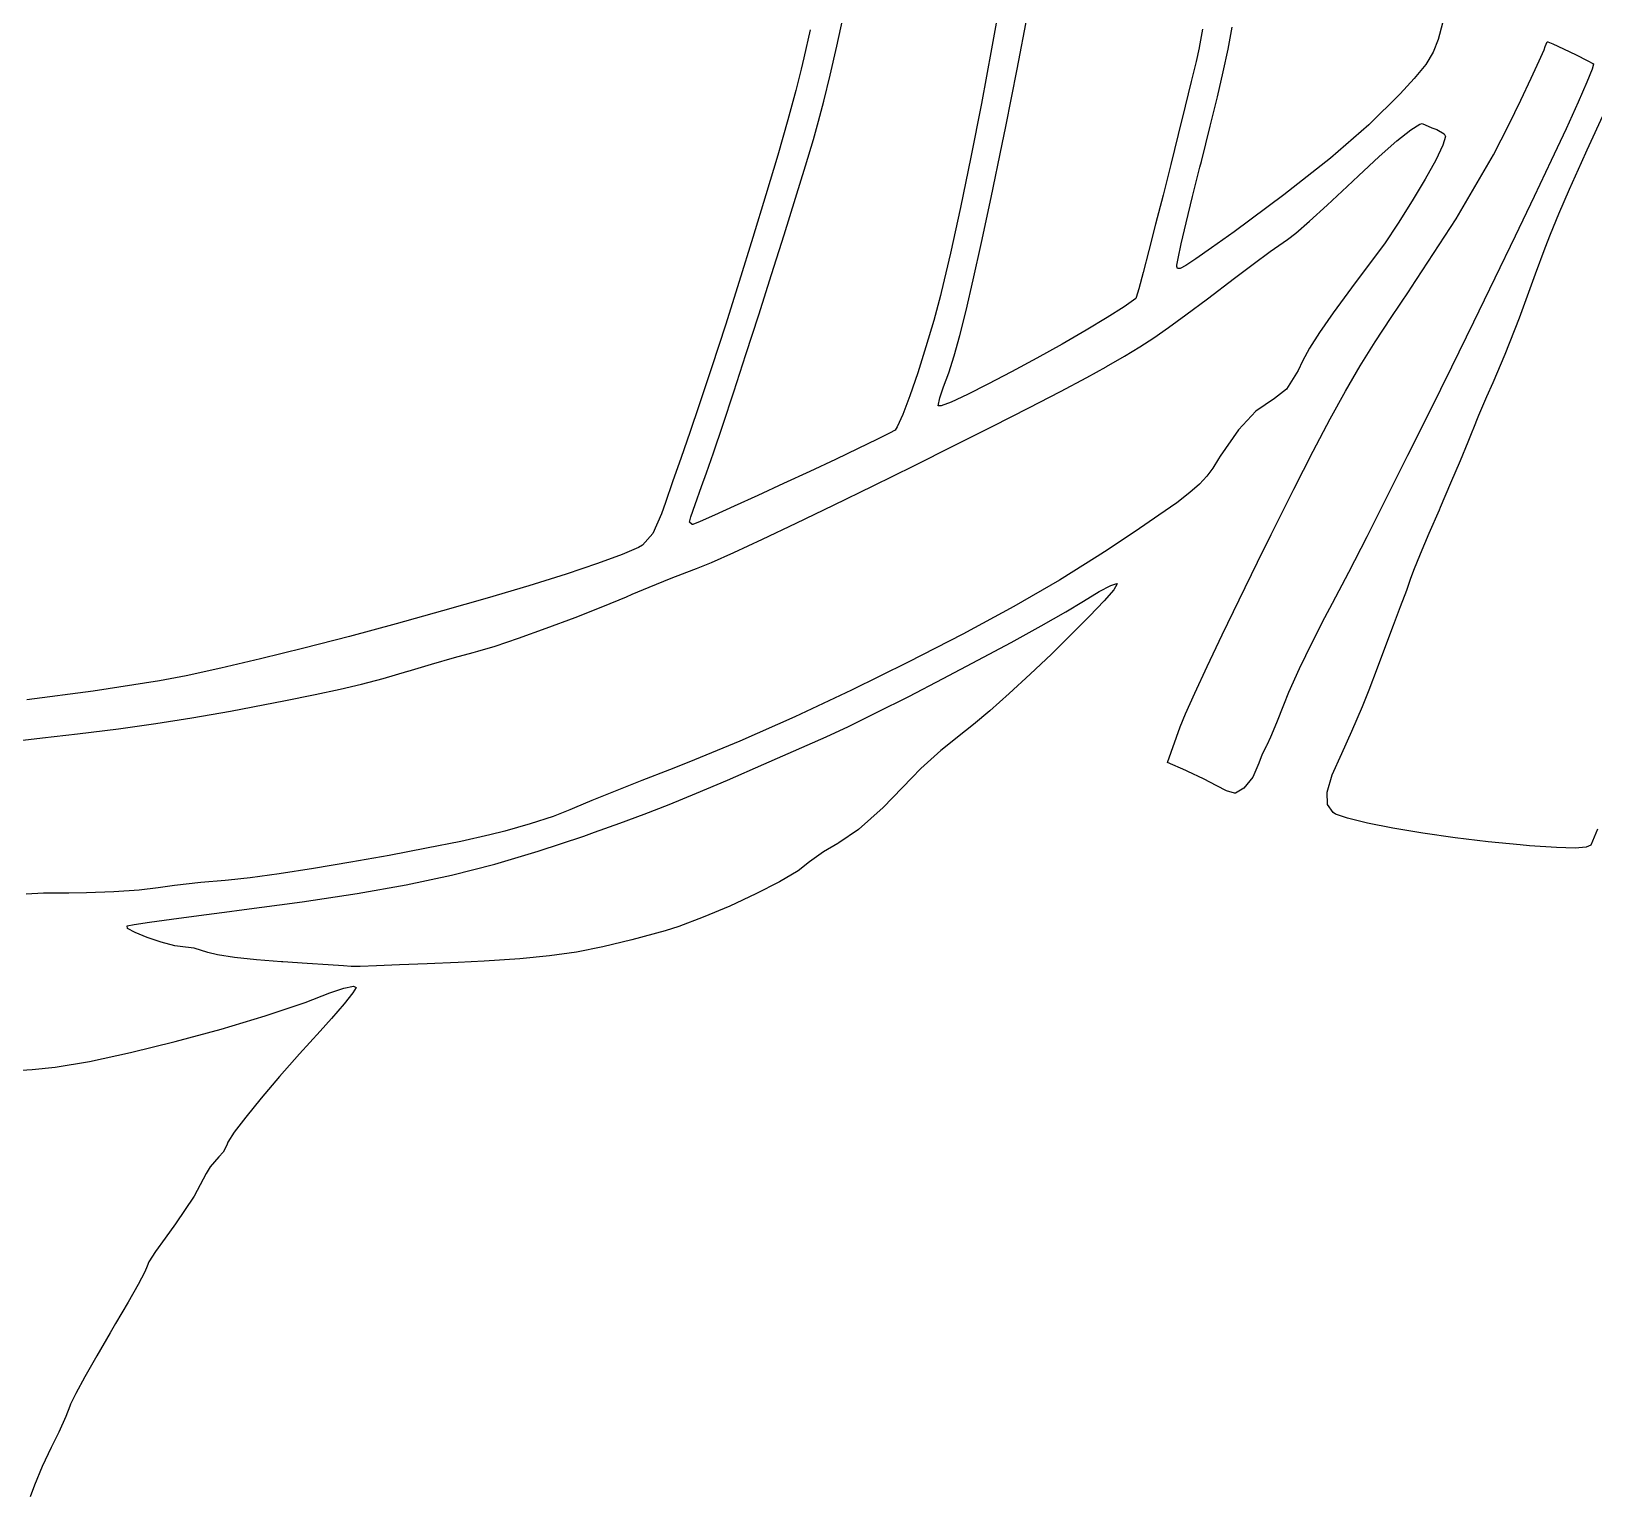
# Model space of a CAD drawing. Header units: inches. Extents: x -2.16 to 7.19, y -6.87 to -1.22.
# Drawn here: x -0.921 to -0.136, y -6.383 to -5.646 of the extents above; entities that cross this region are included whole.
import ezdxf

# ---------------------------------------------------------------- set-up
doc = ezdxf.new("R2010")
doc.units = ezdxf.units.IN
doc.header["$MEASUREMENT"] = 0
doc.layers.add('Front', color=13, linetype='CONTINUOUS', true_color=0xc83434)

msp = doc.modelspace()

# ---------------------------------------------------------------- linework, layer by layer
at = {"layer": 'Front', "linetype": 'CONTINUOUS'}
for p, q in [((-0.43351, -5.62777), (-0.43836, -5.65497)), ((-0.52947, -5.6454), (-0.53271, -5.6595)), ((-0.51613, -5.65361), (-0.51288, -5.63915)), ((-0.42545, -5.66517), (-0.42032, -5.63813)), ((-0.33245, -5.6451), (-0.33405, -5.65438)), ((-0.31952, -5.65517), (-0.3175, -5.64412)), ((-0.21179, -5.6421), (-0.21389, -5.65027)), ((-0.21389, -5.65027), (-0.21642, -5.65672)), ((-0.16025, -5.65393), (-0.15916, -5.65159)), ((-0.15916, -5.65159), (-0.1589, -5.65155)), ((-0.1589, -5.65155), (-0.15626, -5.65255)), ((-0.15626, -5.65255), (-0.15092, -5.655)), ((-0.53271, -5.6595), (-0.53404, -5.6653)), ((-0.51956, -5.66825), (-0.51613, -5.65361)), ((-0.43836, -5.65497), (-0.4435, -5.68249)), ((-0.33562, -5.66136), (-0.338, -5.67138)), ((-0.3341, -5.65461), (-0.33562, -5.66136)), ((-0.33405, -5.65438), (-0.3341, -5.65461)), ((-0.32193, -5.66657), (-0.31952, -5.65517)), ((-0.21642, -5.65672), (-0.22019, -5.66282)), ((-0.16713, -5.66978), (-0.16314, -5.6611)), ((-0.16314, -5.6611), (-0.16076, -5.65553)), ((-0.16076, -5.65553), (-0.16025, -5.65393)), ((-0.15092, -5.655), (-0.1446, -5.65805)), ((-0.1446, -5.65805), (-0.13903, -5.66087)), ((-0.13903, -5.66087), (-0.13596, -5.66261)), ((-0.53404, -5.6653), (-0.53673, -5.67602)), ((-0.52275, -5.68139), (-0.51956, -5.66825)), ((-0.43125, -5.69405), (-0.42545, -5.66517)), ((-0.32488, -5.67921), (-0.32193, -5.66657)), ((-0.22019, -5.66282), (-0.22603, -5.66993)), ((-0.13651, -5.66522), (-0.13917, -5.67178)), ((-0.13589, -5.66267), (-0.13651, -5.66522)), ((-0.13596, -5.66261), (-0.13589, -5.66267)), ((-0.53673, -5.67602), (-0.54076, -5.69066)), ((-0.338, -5.67138), (-0.34104, -5.68388)), ((-0.22603, -5.66993), (-0.23309, -5.67765)), ((-0.17236, -5.68078), (-0.16713, -5.66978)), ((-0.13917, -5.67178), (-0.14363, -5.68191)), ((-0.13901, -5.7058), (-0.12234, -5.66947)), ((-0.52531, -5.69133), (-0.52275, -5.68139)), ((-0.4435, -5.68249), (-0.44877, -5.7094)), ((-0.34104, -5.68388), (-0.34455, -5.69809)), ((-0.3285, -5.69394), (-0.32488, -5.67921)), ((-0.23309, -5.67765), (-0.24876, -5.69315)), ((-0.17846, -5.6933), (-0.17236, -5.68078)), ((-0.14363, -5.68191), (-0.14969, -5.69516)), ((-0.54076, -5.69066), (-0.54587, -5.70841)), ((-0.52794, -5.70054), (-0.52531, -5.69133)), ((-0.22764, -5.69568), (-0.22319, -5.69282)), ((-0.22319, -5.69282), (-0.22206, -5.69261)), ((-0.22206, -5.69261), (-0.21705, -5.69469)), ((-0.53191, -5.71376), (-0.52794, -5.70054)), ((-0.43308, -5.70293), (-0.43125, -5.69405)), ((-0.34455, -5.69809), (-0.34834, -5.71323)), ((-0.33294, -5.71165), (-0.3285, -5.69394)), ((-0.24876, -5.69315), (-0.2681, -5.71)), ((-0.23468, -5.70131), (-0.22764, -5.69568)), ((-0.21705, -5.69469), (-0.21462, -5.69559)), ((-0.21462, -5.69559), (-0.21094, -5.6978)), ((-0.21025, -5.69911), (-0.21157, -5.70345)), ((-0.21094, -5.6978), (-0.21025, -5.69911)), ((-0.18619, -5.7083), (-0.17846, -5.6933)), ((-0.14969, -5.69516), (-0.15713, -5.71107)), ((-0.54587, -5.70841), (-0.55182, -5.72842)), ((-0.43867, -5.72975), (-0.43308, -5.70293)), ((-0.24367, -5.7092), (-0.23468, -5.70131)), ((-0.21157, -5.70345), (-0.21518, -5.71094)), ((-0.20489, -5.74053), (-0.18619, -5.7083)), ((-0.1419, -5.71212), (-0.13901, -5.7058)), ((-0.53691, -5.73004), (-0.53191, -5.71376)), ((-0.44877, -5.7094), (-0.454, -5.7348)), ((-0.34834, -5.71323), (-0.3522, -5.72852)), ((-0.33733, -5.72927), (-0.33365, -5.71445)), ((-0.33365, -5.71445), (-0.33294, -5.71165)), ((-0.2681, -5.71), (-0.29143, -5.72846)), ((-0.25401, -5.71884), (-0.24367, -5.7092)), ((-0.21518, -5.71094), (-0.22049, -5.7206)), ((-0.15713, -5.71107), (-0.16572, -5.72921)), ((-0.14791, -5.72557), (-0.1419, -5.71212)), ((-0.26977, -5.73364), (-0.2597, -5.72426)), ((-0.2597, -5.72426), (-0.25401, -5.71884)), ((-0.22049, -5.7206), (-0.22694, -5.73148)), ((-0.55182, -5.72842), (-0.55835, -5.7499)), ((-0.54268, -5.74852), (-0.53691, -5.73004)), ((-0.44348, -5.75229), (-0.43867, -5.72975)), ((-0.3522, -5.72852), (-0.35594, -5.74318)), ((-0.34051, -5.74239), (-0.33733, -5.72927)), ((-0.29143, -5.72846), (-0.3165, -5.74693)), ((-0.22694, -5.73148), (-0.23397, -5.74261)), ((-0.16572, -5.72921), (-0.17524, -5.74911)), ((-0.1533, -5.73796), (-0.14791, -5.72557)), ((-0.454, -5.7348), (-0.45902, -5.75777)), ((-0.27866, -5.74167), (-0.26977, -5.73364)), ((-0.15758, -5.74815), (-0.1533, -5.73796)), ((-0.35594, -5.74318), (-0.35935, -5.75643)), ((-0.34302, -5.75302), (-0.34051, -5.74239)), ((-0.3165, -5.74693), (-0.3278, -5.75503)), ((-0.28969, -5.75082), (-0.28556, -5.74763)), ((-0.28556, -5.74763), (-0.27866, -5.74167)), ((-0.23397, -5.74261), (-0.241, -5.75301)), ((-0.22766, -5.7753), (-0.20489, -5.74053)), ((-0.55835, -5.7499), (-0.56521, -5.77201)), ((-0.54894, -5.76835), (-0.54268, -5.74852)), ((-0.44762, -5.77103), (-0.44348, -5.75229)), ((-0.34466, -5.76038), (-0.34302, -5.75302)), ((-0.3278, -5.75503), (-0.33567, -5.76056)), ((-0.29841, -5.75693), (-0.29189, -5.75229)), ((-0.29189, -5.75229), (-0.28969, -5.75082)), ((-0.241, -5.75301), (-0.24555, -5.75925)), ((-0.17524, -5.74911), (-0.18549, -5.77034)), ((-0.16496, -5.76817), (-0.16023, -5.75496)), ((-0.16023, -5.75496), (-0.15758, -5.74815)), ((-0.45902, -5.75777), (-0.46368, -5.7774)), ((-0.35935, -5.75643), (-0.36226, -5.76749)), ((-0.34525, -5.76368), (-0.34466, -5.76038)), ((-0.33567, -5.76056), (-0.34073, -5.76391)), ((-0.31623, -5.77021), (-0.30695, -5.76321)), ((-0.30695, -5.76321), (-0.29841, -5.75693)), ((-0.24555, -5.75925), (-0.2575, -5.77513)), ((-0.55542, -5.78868), (-0.54894, -5.76835)), ((-0.45122, -5.78647), (-0.44762, -5.77103)), ((-0.36226, -5.76749), (-0.36444, -5.77559)), ((-0.34523, -5.76442), (-0.34525, -5.76368)), ((-0.34488, -5.76548), (-0.34523, -5.76442)), ((-0.34359, -5.76543), (-0.34488, -5.76548)), ((-0.34073, -5.76391), (-0.34359, -5.76543)), ((-0.32983, -5.78058), (-0.31623, -5.77021)), ((-0.18549, -5.77034), (-0.19624, -5.79244)), ((-0.17312, -5.79021), (-0.16496, -5.76817)), ((-0.56521, -5.77201), (-0.57214, -5.79393)), ((-0.46409, -5.77905), (-0.46747, -5.79161)), ((-0.46368, -5.7774), (-0.46409, -5.77905)), ((-0.36444, -5.77559), (-0.36572, -5.77995)), ((-0.2575, -5.77513), (-0.26674, -5.78772)), ((-0.23763, -5.78997), (-0.2286, -5.77666)), ((-0.2286, -5.77666), (-0.22766, -5.7753)), ((-0.45439, -5.79908), (-0.45122, -5.78647)), ((-0.37168, -5.78459), (-0.38025, -5.79005)), ((-0.36594, -5.78047), (-0.37168, -5.78459)), ((-0.36572, -5.77995), (-0.36594, -5.78047)), ((-0.34071, -5.78876), (-0.32983, -5.78058)), ((-0.57214, -5.79393), (-0.57891, -5.81485)), ((-0.56185, -5.80867), (-0.55542, -5.78868)), ((-0.46747, -5.79161), (-0.47139, -5.80484)), ((-0.38025, -5.79005), (-0.39092, -5.79644)), ((-0.34942, -5.79512), (-0.34071, -5.78876)), ((-0.26674, -5.78772), (-0.27366, -5.79765)), ((-0.24566, -5.80227), (-0.23763, -5.78997)), ((-0.19624, -5.79244), (-0.20728, -5.81495)), ((-0.18032, -5.80854), (-0.17312, -5.79021)), ((-0.45725, -5.80935), (-0.45439, -5.79908)), ((-0.39092, -5.79644), (-0.40297, -5.80338)), ((-0.36395, -5.80484), (-0.35686, -5.80027)), ((-0.35686, -5.80027), (-0.34942, -5.79512)), ((-0.27366, -5.79765), (-0.27868, -5.80552)), ((-0.25313, -5.81434), (-0.24566, -5.80227)), ((-0.56796, -5.82745), (-0.56185, -5.80867)), ((-0.47139, -5.80484), (-0.4755, -5.81777)), ((-0.4599, -5.81777), (-0.45725, -5.80935)), ((-0.41568, -5.81048), (-0.42833, -5.81733)), ((-0.40297, -5.80338), (-0.41568, -5.81048)), ((-0.38062, -5.81472), (-0.37156, -5.80945)), ((-0.37156, -5.80945), (-0.36395, -5.80484)), ((-0.27868, -5.80552), (-0.28221, -5.81194)), ((-0.18634, -5.82262), (-0.18032, -5.80854)), ((-0.57891, -5.81485), (-0.58525, -5.83394)), ((-0.4755, -5.81777), (-0.47949, -5.82941)), ((-0.46248, -5.82483), (-0.4599, -5.81777)), ((-0.42833, -5.81733), (-0.44018, -5.82356)), ((-0.39055, -5.82022), (-0.3808, -5.81482)), ((-0.3808, -5.81482), (-0.38062, -5.81472)), ((-0.28436, -5.81672), (-0.29019, -5.82612)), ((-0.28221, -5.81194), (-0.28436, -5.81672)), ((-0.2605, -5.82699), (-0.25313, -5.81434)), ((-0.20728, -5.81495), (-0.21838, -5.83744)), ((-0.46439, -5.83042), (-0.46248, -5.82483)), ((-0.44018, -5.82356), (-0.45052, -5.82875)), ((-0.40371, -5.82721), (-0.39055, -5.82022)), ((-0.29019, -5.82612), (-0.29618, -5.83075)), ((-0.18953, -5.82981), (-0.18634, -5.82262)), ((-0.58525, -5.83394), (-0.59001, -5.8478)), ((-0.57348, -5.84417), (-0.56796, -5.82745)), ((-0.47949, -5.82941), (-0.48302, -5.83878)), ((-0.46525, -5.83443), (-0.46439, -5.83042)), ((-0.45862, -5.83252), (-0.46375, -5.83449)), ((-0.45052, -5.82875), (-0.45862, -5.83252)), ((-0.41964, -5.83546), (-0.40371, -5.82721)), ((-0.29618, -5.83075), (-0.30551, -5.83705)), ((-0.26821, -5.84099), (-0.2605, -5.82699)), ((-0.19353, -5.83918), (-0.18953, -5.82981)), ((-0.48302, -5.83878), (-0.48576, -5.8449)), ((-0.46375, -5.83449), (-0.46525, -5.83443)), ((-0.43768, -5.84464), (-0.41964, -5.83546)), ((-0.30551, -5.83705), (-0.31434, -5.84641)), ((-0.27671, -5.85714), (-0.26821, -5.84099)), ((-0.21838, -5.83744), (-0.22932, -5.85946)), ((-0.1964, -5.84637), (-0.19353, -5.83918)), ((-0.59001, -5.8478), (-0.59439, -5.86033)), ((-0.57814, -5.858), (-0.57348, -5.84417)), ((-0.48962, -5.84816), (-0.49607, -5.85138)), ((-0.48689, -5.84661), (-0.48962, -5.84816)), ((-0.48576, -5.8449), (-0.48689, -5.84661)), ((-0.45716, -5.85443), (-0.43768, -5.84464)), ((-0.31434, -5.84641), (-0.32348, -5.8597)), ((-0.19887, -5.85258), (-0.19649, -5.84662)), ((-0.19649, -5.84662), (-0.1964, -5.84637)), ((-0.50543, -5.8559), (-0.51689, -5.86135)), ((-0.49607, -5.85138), (-0.50543, -5.8559)), ((-0.47745, -5.86452), (-0.45716, -5.85443)), ((-0.28646, -5.87623), (-0.27671, -5.85714)), ((-0.20272, -5.86183), (-0.19887, -5.85258)), ((-0.59439, -5.86033), (-0.59868, -5.87263)), ((-0.58165, -5.86806), (-0.57814, -5.858)), ((-0.51689, -5.86135), (-0.52965, -5.86735)), ((-0.49787, -5.87458), (-0.47745, -5.86452)), ((-0.32429, -5.86102), (-0.32722, -5.86568)), ((-0.32348, -5.8597), (-0.32429, -5.86102)), ((-0.22932, -5.85946), (-0.2399, -5.88054)), ((-0.20752, -5.87314), (-0.20272, -5.86183)), ((-0.59868, -5.87263), (-0.60232, -5.88306)), ((-0.58415, -5.87501), (-0.58165, -5.86806)), ((-0.52965, -5.86735), (-0.54292, -5.87353)), ((-0.33022, -5.86975), (-0.33386, -5.8737)), ((-0.32722, -5.86568), (-0.33022, -5.86975)), ((-0.21277, -5.8853), (-0.20752, -5.87314)), ((-0.5873, -5.88392), (-0.58415, -5.87501)), ((-0.55587, -5.87951), (-0.56771, -5.88492)), ((-0.54292, -5.87353), (-0.55587, -5.87951)), ((-0.51778, -5.88429), (-0.49787, -5.87458)), ((-0.33871, -5.87799), (-0.34535, -5.88308)), ((-0.33386, -5.8737), (-0.33871, -5.87799)), ((-0.29789, -5.89905), (-0.28646, -5.87623)), ((-0.2399, -5.88054), (-0.24988, -5.90025)), ((-0.60427, -5.88866), (-0.60867, -5.89852)), ((-0.60232, -5.88306), (-0.60427, -5.88866)), ((-0.58945, -5.89024), (-0.5873, -5.88392)), ((-0.56771, -5.88492), (-0.57764, -5.88939)), ((-0.53652, -5.89331), (-0.51778, -5.88429)), ((-0.34535, -5.88308), (-0.35435, -5.88943)), ((-0.21839, -5.89836), (-0.21334, -5.8866)), ((-0.21334, -5.8866), (-0.21277, -5.8853)), ((-0.59025, -5.89292), (-0.58945, -5.89024)), ((-0.58879, -5.89405), (-0.59025, -5.89292)), ((-0.58853, -5.89399), (-0.58879, -5.89405)), ((-0.58485, -5.89254), (-0.58853, -5.89399)), ((-0.57764, -5.88939), (-0.58485, -5.89254)), ((-0.55344, -5.90134), (-0.53652, -5.89331)), ((-0.35435, -5.88943), (-0.36627, -5.8975)), ((-0.61386, -5.90439), (-0.61583, -5.9056)), ((-0.60867, -5.89852), (-0.61386, -5.90439)), ((-0.56787, -5.90805), (-0.55344, -5.90134)), ((-0.36627, -5.8975), (-0.3817, -5.90776)), ((-0.30482, -5.91304), (-0.29789, -5.89905)), ((-0.24988, -5.90025), (-0.25906, -5.91814)), ((-0.2228, -5.90884), (-0.21839, -5.89836)), ((-0.624, -5.90916), (-0.63636, -5.91367)), ((-0.61583, -5.9056), (-0.624, -5.90916)), ((-0.57917, -5.91311), (-0.56787, -5.90805)), ((-0.38525, -5.9101), (-0.40431, -5.92203)), ((-0.3817, -5.90776), (-0.38525, -5.9101)), ((-0.22611, -5.91693), (-0.2228, -5.90884)), ((-0.65224, -5.91895), (-0.67099, -5.9248)), ((-0.63636, -5.91367), (-0.65224, -5.91895)), ((-0.59935, -5.92106), (-0.58803, -5.91671)), ((-0.58803, -5.91671), (-0.58668, -5.91621)), ((-0.58668, -5.91621), (-0.57917, -5.91311)), ((-0.31403, -5.93186), (-0.30482, -5.91304)), ((-0.25906, -5.91814), (-0.26721, -5.93375)), ((-0.22786, -5.92155), (-0.22611, -5.91693)), ((-0.67099, -5.9248), (-0.69191, -5.93105)), ((-0.619, -5.9291), (-0.61042, -5.92549)), ((-0.61042, -5.92549), (-0.59935, -5.92106)), ((-0.40431, -5.92203), (-0.42713, -5.93518)), ((-0.39212, -5.93253), (-0.38435, -5.92777)), ((-0.38435, -5.92777), (-0.37846, -5.92466)), ((-0.377, -5.9268), (-0.38184, -5.93239)), ((-0.37846, -5.92466), (-0.37545, -5.9237)), ((-0.37525, -5.92392), (-0.377, -5.9268)), ((-0.37545, -5.9237), (-0.37525, -5.92392)), ((-0.23281, -5.9353), (-0.22976, -5.92698)), ((-0.22976, -5.92698), (-0.22786, -5.92155)), ((-0.69191, -5.93105), (-0.71435, -5.9375)), ((-0.64766, -5.94071), (-0.63375, -5.93527)), ((-0.63375, -5.93527), (-0.62179, -5.93032)), ((-0.62179, -5.93032), (-0.619, -5.9291)), ((-0.42713, -5.93518), (-0.45278, -5.94908)), ((-0.40112, -5.93798), (-0.39226, -5.93262)), ((-0.39226, -5.93262), (-0.39212, -5.93253)), ((-0.38184, -5.93239), (-0.3891, -5.94006)), ((-0.32255, -5.94955), (-0.31403, -5.93186)), ((-0.26721, -5.93375), (-0.27108, -5.94103)), ((-0.23633, -5.94467), (-0.23281, -5.9353)), ((-0.73763, -5.94397), (-0.76108, -5.95027)), ((-0.71435, -5.9375), (-0.73763, -5.94397)), ((-0.66219, -5.94616), (-0.64766, -5.94071)), ((-0.41352, -5.94504), (-0.40112, -5.93798)), ((-0.3891, -5.94006), (-0.39815, -5.94918)), ((-0.27108, -5.94103), (-0.27751, -5.95351)), ((-0.76108, -5.95027), (-0.78402, -5.95622)), ((-0.68793, -5.95516), (-0.67606, -5.95114)), ((-0.67606, -5.95114), (-0.66219, -5.94616)), ((-0.45278, -5.94908), (-0.48031, -5.96327)), ((-0.42854, -5.9533), (-0.41352, -5.94504)), ((-0.39815, -5.94918), (-0.40833, -5.95913)), ((-0.33008, -5.96545), (-0.32255, -5.94955)), ((-0.23969, -5.95352), (-0.23633, -5.94467)), ((-0.78402, -5.95622), (-0.8058, -5.96162)), ((-0.70823, -5.96096), (-0.69882, -5.95836)), ((-0.69882, -5.95836), (-0.6965, -5.95774)), ((-0.6965, -5.95774), (-0.68793, -5.95516)), ((-0.44524, -5.96228), (-0.42854, -5.9533)), ((-0.40833, -5.95913), (-0.41901, -5.96927)), ((-0.27751, -5.95351), (-0.28382, -5.9666)), ((-0.24447, -5.9661), (-0.23969, -5.95352)), ((-0.82573, -5.9663), (-0.84314, -5.97006)), ((-0.8058, -5.96162), (-0.82573, -5.9663)), ((-0.73172, -5.96774), (-0.7315, -5.96767)), ((-0.7315, -5.96767), (-0.71978, -5.96425)), ((-0.71978, -5.96425), (-0.70823, -5.96096)), ((-0.48031, -5.96327), (-0.50879, -5.97729)), ((-0.4627, -5.97148), (-0.44524, -5.96228)), ((-0.3363, -5.97888), (-0.33008, -5.96545)), ((-0.28382, -5.9666), (-0.28912, -5.97845)), ((-0.24867, -5.97717), (-0.24447, -5.9661)), ((-0.8565, -5.97257), (-0.88984, -5.97775)), ((-0.84314, -5.97006), (-0.8565, -5.97257)), ((-0.7658, -5.97685), (-0.75499, -5.97425)), ((-0.75499, -5.97425), (-0.74418, -5.97135)), ((-0.74418, -5.97135), (-0.73172, -5.96774)), ((-0.47998, -5.98042), (-0.4627, -5.97148)), ((-0.41901, -5.96927), (-0.42952, -5.97898)), ((-0.88984, -5.97775), (-0.92315, -5.98212)), ((-0.79846, -5.98355), (-0.794, -5.98267)), ((-0.794, -5.98267), (-0.77826, -5.97952)), ((-0.77826, -5.97952), (-0.7658, -5.97685)), ((-0.50879, -5.97729), (-0.53728, -5.99065)), ((-0.49616, -5.9886), (-0.47998, -5.98042)), ((-0.42952, -5.97898), (-0.43922, -5.98763)), ((-0.3409, -5.98919), (-0.3363, -5.97888)), ((-0.28912, -5.97845), (-0.29168, -5.98478)), ((-0.252, -5.98554), (-0.24867, -5.97717)), ((-0.85845, -5.99408), (-0.84025, -5.99122)), ((-0.84025, -5.99122), (-0.82081, -5.98779)), ((-0.82081, -5.98779), (-0.79846, -5.98355)), ((-0.53728, -5.99065), (-0.56483, -6.00289)), ((-0.51031, -5.99553), (-0.49616, -5.9886)), ((-0.43922, -5.98763), (-0.44747, -5.9946)), ((-0.34355, -5.9957), (-0.3409, -5.98919)), ((-0.29168, -5.98478), (-0.29516, -5.99373)), ((-0.25727, -5.99784), (-0.252, -5.98554)), ((-0.89775, -5.99919), (-0.87706, -5.99665)), ((-0.87706, -5.99665), (-0.85845, -5.99408)), ((-0.5215, -6.00073), (-0.51031, -5.99553)), ((-0.45156, -5.9978), (-0.46394, -6.00754)), ((-0.44747, -5.9946), (-0.45156, -5.9978)), ((-0.34998, -6.01361), (-0.34355, -5.9957)), ((-0.29516, -5.99373), (-0.29816, -6.00093)), ((-0.26241, -6.00905), (-0.25727, -5.99784)), ((-0.93857, -6.00395), (-0.91536, -6.00125)), ((-0.91536, -6.00125), (-0.89775, -5.99919)), ((-0.56483, -6.00289), (-0.59051, -6.01355)), ((-0.5528, -6.01454), (-0.53106, -6.00497)), ((-0.53106, -6.00497), (-0.5215, -6.00073)), ((-0.3003, -6.0053), (-0.30238, -6.00949)), ((-0.30011, -6.00501), (-0.3003, -6.0053)), ((-0.29816, -6.00093), (-0.30011, -6.00501)), ((-0.59051, -6.01355), (-0.60025, -6.01734)), ((-0.57108, -6.02246), (-0.5528, -6.01454)), ((-0.46394, -6.00754), (-0.47392, -6.01673)), ((-0.34074, -6.0177), (-0.34998, -6.01361)), ((-0.30399, -6.01405), (-0.30715, -6.02101)), ((-0.30238, -6.00949), (-0.30399, -6.01405)), ((-0.26717, -6.01984), (-0.26241, -6.00905)), ((-0.60025, -6.01734), (-0.61411, -6.02269)), ((-0.58668, -6.02907), (-0.57108, -6.02246)), ((-0.47838, -6.02139), (-0.4929, -6.03633)), ((-0.47392, -6.01673), (-0.47838, -6.02139)), ((-0.33969, -6.01818), (-0.34074, -6.0177)), ((-0.33181, -6.02193), (-0.33969, -6.01818)), ((-0.32525, -6.02539), (-0.33181, -6.02193)), ((-0.30715, -6.02101), (-0.31155, -6.02652)), ((-0.26975, -6.0286), (-0.26717, -6.01984)), ((-0.62753, -6.02799), (-0.63924, -6.03275)), ((-0.61411, -6.02269), (-0.62753, -6.02799)), ((-0.60039, -6.03468), (-0.58668, -6.02907)), ((-0.32029, -6.02782), (-0.32525, -6.02539)), ((-0.31626, -6.02901), (-0.32029, -6.02782)), ((-0.31587, -6.02899), (-0.31626, -6.02901)), ((-0.31155, -6.02652), (-0.31587, -6.02899)), ((-0.26957, -6.03469), (-0.26975, -6.0286)), ((-0.65025, -6.03746), (-0.6587, -6.04077)), ((-0.64799, -6.03645), (-0.65025, -6.03746)), ((-0.63924, -6.03275), (-0.64799, -6.03645)), ((-0.61299, -6.03961), (-0.60039, -6.03468)), ((-0.4929, -6.03633), (-0.50523, -6.04725)), ((-0.26675, -6.03884), (-0.26957, -6.03469)), ((-0.67023, -6.04453), (-0.68303, -6.04816)), ((-0.6587, -6.04077), (-0.67023, -6.04453)), ((-0.63798, -6.04873), (-0.62526, -6.04419)), ((-0.62526, -6.04419), (-0.61299, -6.03961)), ((-0.26559, -6.03954), (-0.26675, -6.03884)), ((-0.25945, -6.04166), (-0.26559, -6.03954)), ((-0.24952, -6.04406), (-0.25945, -6.04166)), ((-0.23665, -6.04658), (-0.24952, -6.04406)), ((-0.70514, -6.05327), (-0.72237, -6.05675)), ((-0.69051, -6.05003), (-0.70514, -6.05327)), ((-0.68303, -6.04816), (-0.69051, -6.05003)), ((-0.66625, -6.05818), (-0.64333, -6.0506)), ((-0.64333, -6.0506), (-0.63798, -6.04873)), ((-0.51519, -6.05402), (-0.51572, -6.05429)), ((-0.50523, -6.04725), (-0.51519, -6.05402)), ((-0.22168, -6.0491), (-0.23665, -6.04658)), ((-0.20547, -6.05144), (-0.22168, -6.0491)), ((-0.18887, -6.05348), (-0.20547, -6.05144)), ((-0.17275, -6.05506), (-0.18887, -6.05348)), ((-0.13634, -6.05319), (-0.13722, -6.05511)), ((-0.13393, -6.04708), (-0.13634, -6.05319)), ((-0.74115, -6.0603), (-0.76044, -6.06374)), ((-0.72237, -6.05675), (-0.74115, -6.0603)), ((-0.68808, -6.06465), (-0.66625, -6.05818)), ((-0.52292, -6.05846), (-0.52877, -6.06267)), ((-0.51572, -6.05429), (-0.52292, -6.05846)), ((-0.16808, -6.05544), (-0.17275, -6.05506)), ((-0.15447, -6.05636), (-0.16808, -6.05544)), ((-0.14514, -6.05661), (-0.15447, -6.05636)), ((-0.13957, -6.0562), (-0.14514, -6.05661)), ((-0.13722, -6.05511), (-0.13957, -6.0562)), ((-0.79641, -6.06955), (-0.811, -6.07157)), ((-0.77921, -6.06688), (-0.79641, -6.06955)), ((-0.76044, -6.06374), (-0.77921, -6.06688)), ((-0.70985, -6.07021), (-0.68808, -6.06465)), ((-0.53564, -6.06801), (-0.54502, -6.07353)), ((-0.52983, -6.06363), (-0.53564, -6.06801)), ((-0.52877, -6.06267), (-0.52983, -6.06363)), ((-0.8572, -6.07666), (-0.86679, -6.07776)), ((-0.84904, -6.0755), (-0.8572, -6.07666)), ((-0.83575, -6.07395), (-0.84904, -6.0755)), ((-0.82353, -6.07289), (-0.83575, -6.07395)), ((-0.82194, -6.07277), (-0.82353, -6.07289)), ((-0.811, -6.07157), (-0.82194, -6.07277)), ((-0.75723, -6.07952), (-0.73256, -6.07509)), ((-0.73256, -6.07509), (-0.70985, -6.07021)), ((-0.54502, -6.07353), (-0.55684, -6.07962)), ((-0.91487, -6.07934), (-0.9235, -6.07977)), ((-0.90204, -6.07924), (-0.91487, -6.07934)), ((-0.89326, -6.07914), (-0.90204, -6.07924)), ((-0.87945, -6.07863), (-0.89326, -6.07914)), ((-0.86679, -6.07776), (-0.87945, -6.07863)), ((-0.8165, -6.08789), (-0.78487, -6.08371)), ((-0.78487, -6.08371), (-0.75723, -6.07952)), ((-0.55684, -6.07962), (-0.56997, -6.08577)), ((-0.86154, -6.09385), (-0.85048, -6.09231)), ((-0.85048, -6.09231), (-0.83683, -6.09049)), ((-0.83683, -6.09049), (-0.82138, -6.0885)), ((-0.82138, -6.0885), (-0.8165, -6.08789)), ((-0.58325, -6.09141), (-0.59557, -6.09602)), ((-0.56997, -6.08577), (-0.58325, -6.09141)), ((-0.87284, -6.0957), (-0.87275, -6.09567)), ((-0.87257, -6.09701), (-0.87284, -6.0957)), ((-0.87275, -6.09567), (-0.86923, -6.09501)), ((-0.86877, -6.09913), (-0.87257, -6.09701)), ((-0.86923, -6.09501), (-0.86154, -6.09385)), ((-0.86271, -6.1016), (-0.86877, -6.09913)), ((-0.60239, -6.09816), (-0.61925, -6.10278)), ((-0.59557, -6.09602), (-0.60239, -6.09816)), ((-0.85565, -6.10395), (-0.86271, -6.1016)), ((-0.84882, -6.10573), (-0.85565, -6.10395)), ((-0.84349, -6.10647), (-0.84882, -6.10573)), ((-0.8391, -6.10702), (-0.84349, -6.10647)), ((-0.83224, -6.10912), (-0.8391, -6.10702)), ((-0.64697, -6.10892), (-0.66048, -6.11085)), ((-0.63367, -6.1063), (-0.64697, -6.10892)), ((-0.61925, -6.10278), (-0.63367, -6.1063)), ((-0.83218, -6.10915), (-0.83224, -6.10912)), ((-0.82741, -6.1103), (-0.83218, -6.10915)), ((-0.81887, -6.11156), (-0.82741, -6.1103)), ((-0.80776, -6.11276), (-0.81887, -6.11156)), ((-0.79525, -6.11376), (-0.80776, -6.11276)), ((-0.79452, -6.11381), (-0.79525, -6.11376)), ((-0.78232, -6.11462), (-0.79452, -6.11381)), ((-0.77181, -6.11533), (-0.78232, -6.11462)), ((-0.76408, -6.11586), (-0.77181, -6.11533)), ((-0.76025, -6.11613), (-0.76408, -6.11586)), ((-0.76, -6.11614), (-0.76025, -6.11613)), ((-0.75574, -6.11609), (-0.76, -6.11614)), ((-0.74743, -6.11583), (-0.75574, -6.11609)), ((-0.73591, -6.11538), (-0.74743, -6.11583)), ((-0.72199, -6.1148), (-0.73591, -6.11538)), ((-0.7065, -6.11409), (-0.72199, -6.1148)), ((-0.69343, -6.11344), (-0.7065, -6.11409)), ((-0.67553, -6.11229), (-0.69343, -6.11344)), ((-0.66048, -6.11085), (-0.67553, -6.11229)), ((-0.78339, -6.13419), (-0.77087, -6.12944)), ((-0.77087, -6.12944), (-0.76382, -6.12698)), ((-0.76382, -6.12698), (-0.75906, -6.12608)), ((-0.75936, -6.1294), (-0.76371, -6.13491)), ((-0.75775, -6.12664), (-0.75936, -6.1294)), ((-0.75906, -6.12608), (-0.75775, -6.12664)), ((-0.80337, -6.14091), (-0.78339, -6.13419)), ((-0.76371, -6.13491), (-0.7701, -6.14229)), ((-0.84858, -6.1539), (-0.82555, -6.1476)), ((-0.82555, -6.1476), (-0.80337, -6.14091)), ((-0.7701, -6.14229), (-0.77587, -6.14861)), ((-0.87107, -6.15944), (-0.84858, -6.1539)), ((-0.77587, -6.14861), (-0.78623, -6.15997)), ((-0.909, -6.16675), (-0.89167, -6.16385)), ((-0.89167, -6.16385), (-0.87107, -6.15944)), ((-0.78623, -6.15997), (-0.79628, -6.17141)), ((-0.93619, -6.16885), (-0.92048, -6.1679)), ((-0.92048, -6.1679), (-0.909, -6.16675)), ((-0.79628, -6.17141), (-0.80546, -6.18226)), ((-0.80546, -6.18226), (-0.81321, -6.19184)), ((-0.81321, -6.19184), (-0.81899, -6.19948)), ((-0.81899, -6.19948), (-0.82224, -6.20449)), ((-0.82448, -6.20942), (-0.82676, -6.21176)), ((-0.82275, -6.20589), (-0.82448, -6.20942)), ((-0.82224, -6.20449), (-0.82275, -6.20589)), ((-0.83115, -6.21688), (-0.83304, -6.22019)), ((-0.82676, -6.21176), (-0.83115, -6.21688)), ((-0.83304, -6.22019), (-0.83918, -6.23161)), ((-0.83918, -6.23161), (-0.84841, -6.24543)), ((-0.84841, -6.24543), (-0.85376, -6.25266)), ((-0.85376, -6.25266), (-0.85859, -6.25934)), ((-0.86185, -6.26456), (-0.86275, -6.26674)), ((-0.85859, -6.25934), (-0.86185, -6.26456)), ((-0.86396, -6.26961), (-0.86731, -6.27593)), ((-0.86275, -6.26674), (-0.86396, -6.26961)), ((-0.86731, -6.27593), (-0.87234, -6.28488)), ((-0.87234, -6.28488), (-0.87858, -6.29562)), ((-0.87858, -6.29562), (-0.8813, -6.30021)), ((-0.8813, -6.30021), (-0.88809, -6.3118)), ((-0.88809, -6.3118), (-0.89402, -6.32227)), ((-0.89402, -6.32227), (-0.89858, -6.33068)), ((-0.90124, -6.33608), (-0.90162, -6.33708)), ((-0.89858, -6.33068), (-0.90124, -6.33608)), ((-0.90366, -6.34226), (-0.9072, -6.35007)), ((-0.90162, -6.33708), (-0.90366, -6.34226)), ((-0.9072, -6.35007), (-0.91098, -6.3578)), ((-0.91098, -6.3578), (-0.91548, -6.36734)), ((-0.91548, -6.36734), (-0.91942, -6.37673)), ((-0.91942, -6.37673), (-0.92149, -6.38259))]:
    msp.add_line(p, q, dxfattribs=at)

doc.saveas('drawing.dxf')
